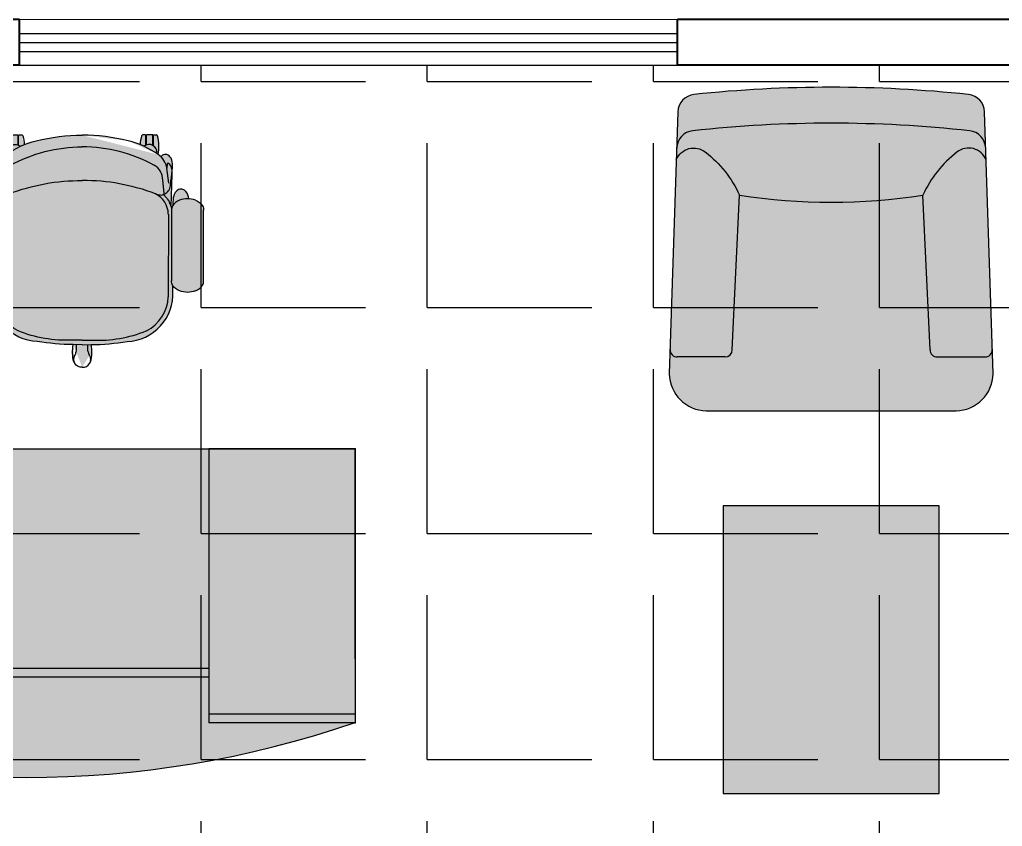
# Model space of a CAD drawing. Header units: inches. Extents: x 547 to 1628, y -123 to 254.
# Drawn here: x 623.7 to 731.2, y 166 to 254.3 of the extents above; entities that cross this region are included whole.
import ezdxf

# ---------------------------------------------------------------- set-up
doc = ezdxf.new("R2010")
doc.units = ezdxf.units.IN
doc.header["$MEASUREMENT"] = 0
doc.layers.add('Furniture', color=253, linetype='Continuous')
for name, color, linetype, lineweight in [('hatch', 252, 'Continuous', 0), ('Low Wall', 254, 'Continuous', 13), ('Wall', 7, 'Continuous', 40), ('Window', 150, 'Continuous', 25)]:
    doc.layers.add(name, color=color, linetype=linetype, lineweight=lineweight)
doc.styles.get("Standard").update_dxf_attribs({"font": 'arial.ttf'})

# ---------------------------------------------------------------- blocks, each defined once
blk = doc.blocks.new('eqdf342')
h = blk.add_hatch(color=254)
h.paths.add_polyline_path([(0, -584.1999999999971), (736.5999999999985, -584.1999999999972), (736.5999999999985, -203.1999999999971), (609.5999999999985, -203.1999999999971), (609.5999999999985, 812.8000000000028), (0, 812.8000000000029)])
h.paths.add_polyline_path([(736.5999999999984, 812.8000000000028), (736.5999999999985, 1219.199999999997), (0, 1219.199999999997), (0, 812.8000000000029)])
h.paths.add_polyline_path([(762, 1216.881612280917), (762, 812.8000000000028), (635.0000000000001, 812.800000000003), (634.9999999999999, -177.8000000000029), (761.9999999999999, -177.8000000000029), (762.0000000000005, -607.2816122809093, 0.1662200486871662)])
h.paths.add_polyline_path([(635, 812.8000000000029), (609.5999999999985, 812.8000000000029), (609.5999999999985, -177.8000000000029), (635, -177.8000000000029)], flags=16)
h.paths.add_polyline_path([(736.5999999999987, 812.8000000000028), (761.9999999999999, 812.8000000000029), (762, 1216.881612280917, 0.0002172893384695846), (761.2062500000045, 1219.199999999997), (736.5999999999984, 1219.199999999997)])
h.paths.add_polyline_path([(736.5999999999987, -609.6000000000058), (761.2062499999993, -609.6000000000058, 0.0002172893384708728), (761.9999999999998, -607.281612280912), (761.9999999999999, -203.1999999999971), (736.5999999999984, -203.1999999999971)])
h.paths.add_polyline_path([(0, -584.1999999999971), (0, 0), (-660.4000000000016, 0), (-660.4000000000016, -584.1999999999971)])
h.paths.add_polyline_path([(-660.4000000000015, 0), (-1066.800000000003, 0), (-1066.800000000003, -584.1999999999971), (-660.4000000000016, -584.1999999999971)])
h.paths.add_polyline_path([(-1066.800000000003, -584.199999999997), (-1066.800000000003, -609.6000000000057), (0, -609.6000000000058), (0, -584.1999999999971)])
h.paths.add_polyline_path([(0, -584.1999999999971), (0, -609.6000000000058), (736.5999999999984, -609.6000000000058), (736.5999999999985, -584.1999999999972)])
h.paths.add_polyline_path([(-0.006350000000000001, -609.6000000000058), (-0.006349999999999994, -609.4814666666725), (0.03175000000000001, -609.4814666666725), (0.03175, -609.6000000000058)], flags=9)
at = {"color": 0, "linetype": 'ByBlock', "lineweight": -2}
for p, q in [((0, -609.6000000000058), (0, 1219.199999999997)), ((0, 1219.199999999997), (762, 1219.199999999997)), ((584.1999999999971, 1219.199999999997), (0, 1219.199999999997)), ((0, 1219.199999999997), (0, 812.8000000000029)), ((736.5999999999985, 812.8000000000029), (736.5999999999985, 1219.199999999997)), ((762, 1219.199999999997), (762, 812.8000000000029)), ((0, 812.8000000000029), (762, 812.8000000000029)), ((609.5999999999985, -203.1999999999971), (609.5999999999985, 812.8000000000029)), ((635, 812.8000000000029), (635, -177.8000000000029)), ((-1066.800000000003, 0), (-660.4000000000015, 0)), ((0, 0), (-1066.800000000003, 0)), ((-1066.800000000003, 0), (-1066.800000000003, -609.6000000000058)), ((-660.4000000000015, 0), (-660.4000000000015, -584.1999999999971)), ((0, -609.6000000000058), (0, 0)), ((762, -177.8000000000029), (609.5999999999985, -177.8000000000029)), ((762, -177.8000000000029), (762, -609.6000000000058)), ((762, -203.1999999999971), (609.5999999999985, -203.1999999999971)), ((736.5999999999985, -609.6000000000058), (736.5999999999985, -203.1999999999971)), ((-1066.800000000003, -584.1999999999971), (0, -584.1999999999971)), ((736.5999999999985, -584.1999999999971), (0, -584.1999999999971)), ((-1066.800000000003, -609.6000000000058), (0, -609.6000000000058)), ((762, -609.6000000000058), (0, -609.6000000000058))]:
    blk.add_line(p, q, dxfattribs=at)
blk.add_arc((-1905.793749999997, 304.8000000000029), 2819.4, 341.0753583147715, 18.92464669427573, dxfattribs=at)
for p in [(0, 1219.199999999997), (762, 1219.199999999997), (-1066.800000000003, 0), (0, 0), (-1066.800000000003, -609.6000000000058), (0, -609.6000000000058), (0, -609.6000000000058), (762, -608.0124999999971)]:
    blk.add_point(p, dxfattribs=at)
at = {"color": 0, "linetype": 'ByBlock', "lineweight": -2, "flags": 1}
for tag in ['CAPQT', 'CAPPN', 'CAPMG', 'CAPMC', 'CAPDH', 'CAPGC']:
    blk.add_attdef(tag, (762, 1219.199999999997), '', height=0.0254, rotation=270, dxfattribs=at)
at = {"color": 0, "linetype": 'ByBlock', "lineweight": -2, "text_generation_flag": 4, "flags": 1}
for tag in ['CAPQT', 'CAPMG', 'CAPMC', 'CAPGC', 'CAPDH', 'CAPPN']:
    blk.add_attdef(tag, (0, -609.6000000000058), '', height=0.0254, rotation=90, dxfattribs=at)
blk = doc.blocks.new('fdss')
at = {"layer": 'hatch', "ltscale": 10}
h = blk.add_hatch(color=254, dxfattribs=at)
edge = h.paths.add_edge_path(flags=17)
edge.add_line((62.16453280020505, -4.656612873077393e-10), (62.65903404541314, 15.82403984229313))
edge.add_line((62.65903404541314, 15.82403984229313), (60.10727747343481, 15.79773307353025))
edge.add_line((60.10727747343481, 15.79773307353025), (56.93228382337838, 15.79773307353025))
edge.add_line((56.93228382337838, 15.79773307353025), (55.34478699835017, 15.79773307353025))
edge.add_line((55.34478699835017, 15.79773307353025), (52.96354176104069, 15.79773307353025))
edge.add_line((52.96354176104069, 15.79773307353025), (49.78854811098427, 15.79773307353025))
edge.add_line((49.78854811098427, 15.79773307353025), (47.40730287320912, 15.79773307353025))
edge.add_line((47.40730287320912, 15.79773307353025), (45.81980604818091, 15.79773307353025))
edge.add_line((45.81980604818091, 15.79773307353025), (43.43856081087142, 16.59148148604436))
edge.add_line((43.43856081087142, 16.59148148604436), (41.05731557309628, 17.38522989855846))
edge.add_line((41.05731557309628, 17.38522989855846), (38.67607033578679, 18.17897831107257))
edge.add_line((38.67607033578679, 18.17897831107257), (37.08857351075858, 18.17897831107257))
edge.add_line((37.08857351075858, 18.17897831107257), (36.29482509801164, 18.97272672358667))
edge.add_line((36.29482509801164, 18.97272672358667), (33.91357986070216, 19.76647513610078))
edge.add_line((33.91357986070216, 19.76647513610078), (33.13753408472985, 20.54252091189846))
edge.add_ellipse((22.00735367275774, 1.510261648218147), major_axis=(15.59814902371642, 15.59814902371642), ratio=0.9999999999994021, start_angle=14.31790664952094, end_angle=138.9257860784577)
edge.add_line((0, -4.656612873077393e-10), (62.16453280020505, -4.656612873077393e-10))
edge = h.paths.add_edge_path()
edge.add_ellipse((42.64481239812449, -96.12079309119144), major_axis=(-86.84040243810473, 86.84040243810475), ratio=0.9999999999995066, start_angle=-54.51482813722178, end_angle=-31.86935314599312)
edge.add_ellipse((15.46686084894463, 20.38715955446241), major_axis=(-2.245059540254192, 2.245059540254193), ratio=0.9999999999984173, start_angle=-31.86935314378919, end_angle=26.50679336187554)
edge.add_ellipse((22.00735367275774, 1.510261648218147), major_axis=(15.59814902371642, 15.59814902371642), ratio=0.9999999999994021, start_angle=14.31790664952094, end_angle=138.9257860784577)
edge.add_line((33.13753408472985, 20.54252091189846), (33.91357986070216, 19.76647513610078))
edge.add_line((33.91357986070216, 19.76647513610078), (36.29482509801164, 18.97272672358667))
edge.add_line((36.29482509801164, 18.97272672358667), (37.08857351075858, 18.17897831107257))
edge.add_line((37.08857351075858, 18.17897831107257), (38.67607033578679, 18.17897831107257))
edge.add_line((38.67607033578679, 18.17897831107257), (41.05731557309628, 17.38522989855846))
edge.add_line((41.05731557309628, 17.38522989855846), (43.43856081087142, 16.59148148604436))
edge.add_line((43.43856081087142, 16.59148148604436), (45.81980604818091, 15.79773307353025))
edge.add_line((45.81980604818091, 15.79773307353025), (47.40730287320912, 15.79773307353025))
edge.add_line((47.40730287320912, 15.79773307353025), (49.78854811098427, 15.79773307353025))
edge.add_line((49.78854811098427, 15.79773307353025), (52.96354176104069, 15.79773307353025))
edge.add_line((52.96354176104069, 15.79773307353025), (55.34478699835017, 15.79773307353025))
edge.add_line((55.34478699835017, 15.79773307353025), (56.93228382337838, 15.79773307353025))
edge.add_line((56.93228382337838, 15.79773307353025), (60.10727747343481, 15.79773307353025))
edge.add_line((60.10727747343481, 15.79773307353025), (62.65903404541314, 15.82403984229313))
edge.add_line((62.65903404541314, 15.82403984229313), (62.94580013444647, 25.00055468949722))
edge = h.paths.add_edge_path()
edge.add_ellipse((238.8648282843642, 314.2471361794742), major_axis=(16.3154733121959, 16.31547331219589), ratio=0.9999999999949136, start_angle=41.04821798914606, end_angle=72.42165833937003)
edge.add_ellipse((247.5960608222522, 303.1346584042185), major_axis=(-26.19981717152747, 26.19981717152748), ratio=0.9999999999970061, start_angle=-13.50410581386768, end_angle=26.58752619633451)
edge.add_ellipse((272.2022616099566, 292.8159290415351), major_axis=(63.98071868391708, 3.233083592315019e-14), ratio=0.9637863869226073, start_angle=159.0760745588608, end_angle=200.9239254411391)
edge.add_ellipse((247.5960608222522, 282.4971996787935), major_axis=(26.19981717152094, 26.19981717152094), ratio=0.9999999999896932, start_angle=153.4124738034124, end_angle=193.5041058139157)
edge.add_ellipse((238.8648282843642, 271.3847219035961), major_axis=(-16.31547331257093, 16.31547331257093), ratio=0.9999999999814695, start_angle=107.5783416604748, end_angle=138.9517820104625)
edge.add_line((240.4549876037054, 248.3660179406288), (436.3413625108078, 248.3660179406288))
edge.add_ellipse((437.9315218296833, 271.3847219035961), major_axis=(-16.31547331203324, 16.31547331203324), ratio=0.9999999999899292, start_angle=131.0482179898794, end_angle=162.4216583390534)
edge.add_ellipse((429.200289292261, 282.4971996787935), major_axis=(-26.19981717152094, 26.19981717152094), ratio=0.9999999999896932, start_angle=166.4958941860843, end_angle=206.5875261965876)
edge.add_ellipse((404.5940885045566, 292.8159290415351), major_axis=(63.98071868391708, 3.233083592315019e-14), ratio=0.9637863869226073, start_angle=-20.92392544113925, end_angle=20.92392544113918)
edge.add_ellipse((429.200289292261, 303.1346584042185), major_axis=(26.19981717152748, 26.19981717152747), ratio=0.9999999999970057, start_angle=333.4124738036655, end_angle=373.5041058138676)
edge.add_ellipse((437.9315218296833, 314.2471361794742), major_axis=(16.31547331192588, 16.31547331192588), ratio=0.9999999999877751, start_angle=17.57834166091554, end_angle=48.95178201018164)
edge.add_line((436.3413625108078, 337.2658401424414), (240.4549876037054, 337.2658401423832))
edge = h.paths.add_edge_path()
edge.add_ellipse((429.200289292261, 282.4971996787935), major_axis=(-26.19981717152174, 26.19981717152173), ratio=0.9999999999783411, start_angle=172.7728919291521, end_angle=206.5875261968479, ccw=False)
edge.add_line((451.89595108293, 253.2095269217389), (473.5588068524376, 253.9832003421034))
edge.add_ellipse((471.6697116792202, 278.6372642799397), major_axis=(-17.48415781821646, 17.48415781821646), ratio=0.9999999999992946, start_angle=139.3816749517227, end_angle=199.7989738593442)
edge.add_ellipse((477.9627073635347, 274.2467711704085), major_axis=(-12.17036714668548, 12.17036714668549), ratio=0.9999999999946202, start_angle=204.1075801314231, end_angle=244.1770488223039)
edge.add_ellipse((475.389351521153, 273.3216255228035), major_axis=(-14.10393306961591, 14.10393306961591), ratio=0.9999999999015662, start_angle=244.2588881505525, end_angle=273.2040413972871)
edge.add_ellipse((467.3002130929381, 263.447237778455), major_axis=(-23.12482238218126, 23.12482238218126), ratio=0.9999999999719843, start_angle=-85.83154955171199, end_angle=-47.07157928400427)
edge.add_ellipse((404.5940885045566, 292.8159290415351), major_axis=(-63.98071868388828, 3.546376629702497e-09), ratio=0.9637863869156994, start_angle=159.0760745619891, end_angle=183.0801526079644, ccw=False)
edge = h.paths.add_edge_path()
edge.add_ellipse((597.4749527452514, 185.6598933518981), major_axis=(15.59814902379616, 15.59814902379616), ratio=0.9999999999970731, start_angle=275.5241782402335, end_angle=414.2736254379337)
edge.add_ellipse((406.9753337418661, 76.12261242471868), major_axis=(-161.5397348798268, 161.5397348798268), ratio=0.9999999999109419, start_angle=249.7139986796067, end_angle=260.0838050003027, ccw=False)
edge = h.paths.add_edge_path()
edge.add_ellipse((645.893605908379, 179.3099060517852), major_axis=(-0.5388142776209869, 0.5388142776209869), ratio=0.9999999996587985, start_angle=134.9999992899502, end_angle=224.9999949984312)
edge.add_line((646.6873543206602, 179.3865571386996), (646.6873543206602, 195.1082230504835))
edge.add_ellipse((645.893605908379, 195.1848743020673), major_axis=(0.5388142775336758, 0.5388142775336756), ratio=0.999999999982885, start_angle=314.9999949925429, end_angle=404.9999975145138)
edge.add_line((645.8169547850266, 195.9786227145814), (616.971832758747, 195.9786227145814))
edge.add_ellipse((597.4749527452514, 185.6598933518981), major_axis=(15.59814902319734, 15.59814902319735), ratio=0.9999999999942153, start_angle=296.10438023809905, end_angle=342.8900440389296, ccw=False)
edge.add_line((618.3453036285937, 178.5161576392711), (645.816954724025, 178.5161576392711))
edge = h.paths.add_edge_path()
edge.add_ellipse((597.4749527452514, 185.6598933518981), major_axis=(15.59814902862037, 15.59814902862037), ratio=0.9999999997031984, start_angle=275.52417823862015, end_angle=291.6834572484812, ccw=False)
edge.add_ellipse((406.9753337418661, 76.12261242471868), major_axis=(-161.5397351408764, 161.5397351408764), ratio=0.9999999985610724, start_angle=246.8955806917932, end_angle=249.7139987047584, ccw=False)
edge.add_ellipse((615.731166232843, 284.08469650388), major_axis=(-9.445928222784465, 122.5300878233641), ratio=0.810019521960175, start_angle=176.4122325360883, end_angle=190.699574069107)
edge.add_ellipse((642.7186122583225, 168.1974282765295), major_axis=(-2.245059540182729, 2.24505954018273), ratio=0.9999999999713267, start_angle=148.1306555019416, end_angle=224.9999949924542)
edge.add_line((645.893605908379, 168.1974279989954), (645.893605908379, 175.3411638503894))
edge.add_ellipse((644.3061090833507, 175.3411639892147), major_axis=(1.122529770131225, 1.122529770131225), ratio=0.9999999999257737, start_angle=314.9999949874055, end_angle=404.9999974979428)
edge.add_line((644.3061091527343, 176.9286608142429), (617.7325459956191, 176.9286608142429))
edge = h.paths.add_edge_path()
edge.add_ellipse((644.3061090833507, 199.1536163646379), major_axis=(-1.122529770102121, 1.122529770102121), ratio=0.9999999999776287, start_angle=134.9999993102884, end_angle=224.9999949922737)
edge.add_line((645.893605908379, 199.1536162258708), (645.893605908379, 206.2973517997307))
edge.add_ellipse((642.7186122583225, 206.297352077323), major_axis=(-2.245059540235192, 2.245059540235192), ratio=0.9999999999646646, start_angle=224.9999949915946, end_angle=301.8693549635969)
edge.add_ellipse((615.731166232843, 90.41008385003079), major_axis=(-11.24737355771313, 122.3798879525913), ratio=0.94439672326674, start_angle=-19.36337202779663, end_angle=6.484992822207834)
edge.add_ellipse((406.9753337418661, 76.12261242471868), major_axis=(-161.5397349543292, 161.5397349543292), ratio=0.9999999994715403, start_angle=260.0838050045734, end_angle=261.1253731376074, ccw=False)
edge.add_ellipse((597.4749527452514, 185.6598933518981), major_axis=(-15.59814902387661, 15.59814902387661), ratio=0.9999999999863068, start_angle=257.66606485321, end_angle=324.2736254374823, ccw=False)
edge.add_line((616.0449900068343, 197.5661195396096), (644.3061090642586, 197.5661195396096))
h = blk.add_hatch(color=254, dxfattribs=at)
edge = h.paths.add_edge_path()
edge.add_ellipse((238.8648282843642, 271.3847219043528), major_axis=(-16.31547331257093, 16.31547331257093), ratio=0.9999999999814695, start_angle=107.5783416604748, end_angle=138.9517820104625)
edge.add_line((240.4549876037054, 248.3660179413855), (338.3981750570238, 248.3660179413855))
edge.add_line((338.3981750570238, 248.3660179413855), (338.3981750570238, 1.164153218269348e-10))
edge.add_line((338.3981750570238, 1.164153218269348e-10), (62.16453280020505, -5.820766091346741e-11))
edge.add_line((62.16453280020505, -5.820766091346741e-11), (62.94653849164024, 25.02418212714838))
edge.add_ellipse((687.9622717713937, 20.56022354937159), major_axis=(55.96045752096281, 622.5215024511311), ratio=0.9999999999400125, start_angle=85.50716150819142, end_angle=94.72748685206261, ccw=False)
edge.add_ellipse((202.3282688097097, 120.8140457994305), major_axis=(55.19465841688588, 118.8843655737606), ratio=0.9963052455598815, start_angle=21.215565145042376, end_angle=112.9421562131644, ccw=False)
edge.add_line((210.9194758511148, 251.5410115915001), (227.2169176978059, 251.5410115914419))
edge.add_ellipse((247.5960608222522, 282.4971996796085), major_axis=(-26.19981730991037, 26.19981730991037), ratio=0.9999999949977518, start_angle=101.6654831023674, end_angle=103.5041057487518)
edge = h.paths.add_edge_path()
edge.add_line((475.8330085272901, 248.3660179413855), (565.7250162446871, 250.7472631789278))
edge.add_ellipse((566.6245032921433, 221.1834113001241), major_axis=(-20.91447363501026, 20.91447363501025), ratio=0.9999999999920114, start_angle=275.36488102564175, end_angle=316.7426997715107, ccw=False)
edge.add_ellipse((575.052072621882, 230.6586626296048), major_axis=(11.95745736347888, 11.95745736347888), ratio=0.9999999999796412, start_angle=320.28259989838864, end_angle=366.8763062670017, ccw=False)
edge.add_ellipse((577.8667774568312, 231.3834726554342), major_axis=(9.933814021855332, 9.933814021855332), ratio=0.999999999902728, start_angle=288.35919730132923, end_angle=318.395637194426, ccw=False)
edge.add_ellipse((574.3975931033492, 233.1094834069954), major_axis=(12.67372504345916, 12.67372504345916), ratio=0.9999999997883333, start_angle=261.5394185256755, end_angle=288.4001101327738, ccw=False)
edge.add_ellipse((545.0875575193204, 180.103654465056), major_axis=(39.29928148807686, 39.29928148807686), ratio=0.9999999996418352, start_angle=349.0298279231851, end_angle=358.99702939766524, ccw=False)
edge.add_ellipse((406.9753337418661, 76.12261242547538), major_axis=(161.5397348646931, 161.5397348646931), ratio=0.9999999999986922, start_angle=328.1159662730934, end_angle=351.2099286872469, ccw=False)
edge.add_ellipse((121.7354931151494, -0.171140328340698), major_axis=(-95.63585906422314, 514.8435683179765), ratio=0.9999999999757968, start_angle=259.4955687369527, end_angle=273.6406424976088, ccw=False)
edge.add_line((645.3862241138704, 2.91038304567337e-10), (338.3981750570238, 1.164153218269348e-10))
edge.add_line((338.3981750570238, 1.164153218269348e-10), (338.3981750570238, 248.3660179413855))
edge.add_line((338.3981750570238, 248.3660179413855), (475.8330085272901, 248.3660179413855))
h = blk.add_hatch(color=254, dxfattribs=at)
edge = h.paths.add_edge_path(flags=17)
edge.add_line((62.16453280020505, -4.656612873077393e-10), (62.65903404541314, -15.82403984322445))
edge.add_line((62.65903404541314, -15.82403984322445), (60.10727747343481, -15.79773307440337))
edge.add_line((60.10727747343481, -15.79773307440337), (56.93228382337838, -15.79773307440337))
edge.add_line((56.93228382337838, -15.79773307440337), (55.34478699835017, -15.79773307440337))
edge.add_line((55.34478699835017, -15.79773307440337), (52.96354176104069, -15.79773307440337))
edge.add_line((52.96354176104069, -15.79773307440337), (49.78854811098427, -15.79773307440337))
edge.add_line((49.78854811098427, -15.79773307440337), (47.40730287320912, -15.79773307440337))
edge.add_line((47.40730287320912, -15.79773307440337), (45.81980604818091, -15.79773307440337))
edge.add_line((45.81980604818091, -15.79773307440337), (43.43856081087142, -16.59148148691747))
edge.add_line((43.43856081087142, -16.59148148691747), (41.05731557309628, -17.38522989948979))
edge.add_line((41.05731557309628, -17.38522989948979), (38.67607033578679, -18.17897831200389))
edge.add_line((38.67607033578679, -18.17897831200389), (37.08857351075858, -18.17897831200389))
edge.add_line((37.08857351075858, -18.17897831200389), (36.29482509801164, -18.972726724518))
edge.add_line((36.29482509801164, -18.972726724518), (33.91357986070216, -19.7664751370321))
edge.add_line((33.91357986070216, -19.7664751370321), (33.13753408472985, -20.54252091282979))
edge.add_ellipse((22.00735367275774, -1.51026164914947), major_axis=(-15.59814902371735, 15.59814902371735), ratio=0.9999999999993979, start_angle=41.07421392139162, end_angle=165.682093350479, ccw=False)
edge.add_line((0, -4.656612873077393e-10), (62.16453280020505, -4.656612873077393e-10))
edge = h.paths.add_edge_path()
edge.add_ellipse((42.64481239812449, 96.12079309031833), major_axis=(-86.84040243861882, 86.84040243861882), ratio=0.9999999999997183, start_angle=121.8693531459794, end_angle=144.5148281371963, ccw=False)
edge.add_ellipse((15.46686084894463, -20.38715955533553), major_axis=(2.245059540283108, 2.245059540283108), ratio=0.9999999999925331, start_angle=153.493206638986, end_angle=211.869353144179, ccw=False)
edge.add_ellipse((22.00735367275774, -1.51026164914947), major_axis=(-15.59814902371735, 15.59814902371735), ratio=0.9999999999993979, start_angle=41.07421392139162, end_angle=165.682093350479, ccw=False)
edge.add_line((33.13753408472985, -20.54252091282979), (33.91357986070216, -19.7664751370321))
edge.add_line((33.91357986070216, -19.7664751370321), (36.29482509801164, -18.972726724518))
edge.add_line((36.29482509801164, -18.972726724518), (37.08857351075858, -18.17897831200389))
edge.add_line((37.08857351075858, -18.17897831200389), (38.67607033578679, -18.17897831200389))
edge.add_line((38.67607033578679, -18.17897831200389), (41.05731557309628, -17.38522989948979))
edge.add_line((41.05731557309628, -17.38522989948979), (43.43856081087142, -16.59148148691747))
edge.add_line((43.43856081087142, -16.59148148691747), (45.81980604818091, -15.79773307440337))
edge.add_line((45.81980604818091, -15.79773307440337), (47.40730287320912, -15.79773307440337))
edge.add_line((47.40730287320912, -15.79773307440337), (49.78854811098427, -15.79773307440337))
edge.add_line((49.78854811098427, -15.79773307440337), (52.96354176104069, -15.79773307440337))
edge.add_line((52.96354176104069, -15.79773307440337), (55.34478699835017, -15.79773307440337))
edge.add_line((55.34478699835017, -15.79773307440337), (56.93228382337838, -15.79773307440337))
edge.add_line((56.93228382337838, -15.79773307440337), (60.10727747343481, -15.79773307446158))
edge.add_line((60.10727747343481, -15.79773307446158), (62.65903404541314, -15.82403984322445))
edge.add_line((62.65903404541314, -15.82403984322445), (62.94580013444647, -25.00055469042854))
edge = h.paths.add_edge_path()
edge.add_ellipse((238.8648282843642, -314.2471361803473), major_axis=(-16.31547331257092, 16.31547331257092), ratio=0.9999999999814699, start_angle=107.57834166047479, end_angle=138.9517820104625, ccw=False)
edge.add_ellipse((247.5960608222522, -303.1346584051498), major_axis=(26.19981717152904, 26.19981717152905), ratio=0.9999999999947753, start_angle=153.4124738035289, end_angle=193.5041058138967, ccw=False)
edge.add_ellipse((272.2022616099566, -292.8159290424082), major_axis=(-63.98071868391708, 3.233083592315019e-14), ratio=0.9637863869226073, start_angle=339.0760745588608, end_angle=380.92392544113926, ccw=False)
edge.add_ellipse((247.5960608222522, -282.4971996797249), major_axis=(-26.19981717152748, 26.19981717152747), ratio=0.9999999999970057, start_angle=-13.504105813867625, end_angle=26.587526196334522, ccw=False)
edge.add_ellipse((238.8648282843642, -271.3847219045274), major_axis=(16.31547331257093, 16.31547331257093), ratio=0.9999999999814695, start_angle=401.04821798953753, end_angle=432.4216583395252, ccw=False)
edge.add_line((240.4549876037054, -248.3660179415601), (436.3413625108078, -248.3660179415601))
edge.add_ellipse((437.9315218296833, -271.3847219045274), major_axis=(16.31547331203324, 16.31547331203324), ratio=0.9999999999899292, start_angle=377.5783416609466, end_angle=408.9517820101205, ccw=False)
edge.add_ellipse((429.200289292261, -282.4971996797249), major_axis=(26.19981717152747, 26.19981717152748), ratio=0.9999999999970061, start_angle=333.4124738036655, end_angle=373.5041058138677, ccw=False)
edge.add_ellipse((404.5940885045566, -292.8159290424082), major_axis=(-63.98071868391708, 3.233083592315019e-14), ratio=0.9637863869226073, start_angle=159.0760745588609, end_angle=200.9239254411392, ccw=False)
edge.add_ellipse((429.200289292261, -303.1346584051498), major_axis=(-26.19981717152904, 26.19981717152904), ratio=0.9999999999947745, start_angle=166.4958941861033, end_angle=206.5875261964711, ccw=False)
edge.add_ellipse((437.9315218296833, -314.2471361803473), major_axis=(-16.31547331203324, 16.31547331203324), ratio=0.9999999999899291, start_angle=131.0482179898794, end_angle=162.4216583390534, ccw=False)
edge.add_line((436.3413625108078, -337.2658401433146), (240.4549876037054, -337.2658401433146))
edge = h.paths.add_edge_path()
edge.add_ellipse((429.200289292261, -282.4971996797249), major_axis=(26.19981717152005, 26.19981717152003), ratio=0.9999999999814048, start_angle=333.4124738033078, end_angle=367.227108070826)
edge.add_line((451.89595108293, -253.2095269226702), (473.5588068524376, -253.9832003429765))
edge.add_ellipse((471.6697116792202, -278.6372642808128), major_axis=(17.48415781821174, 17.48415781821174), ratio=0.9999999999978535, start_angle=340.2010261405074, end_angle=400.61832504831807, ccw=False)
edge.add_ellipse((477.9627073635347, -274.2467711713398), major_axis=(12.17036714666805, 12.17036714666805), ratio=0.9999999999927534, start_angle=295.82295117783724, end_angle=335.89241986853705, ccw=False)
edge.add_ellipse((475.389351521153, -273.3216255236766), major_axis=(14.10393306951092, 14.10393306951092), ratio=0.9999999999111665, start_angle=266.79595860257075, end_angle=295.74111184966273, ccw=False)
edge.add_ellipse((467.3002130929381, -263.4472377793281), major_axis=(23.12482238202783, 23.12482238202783), ratio=0.9999999999796385, start_angle=227.0715792837856, end_angle=265.83154955161353, ccw=False)
edge.add_ellipse((404.5940885045566, -292.8159290424082), major_axis=(63.98071868388828, 3.546376629702497e-09), ratio=0.9637863869156994, start_angle=-3.080152607964416, end_angle=20.92392543801091)
edge = h.paths.add_edge_path()
edge.add_ellipse((597.4749527452514, -185.6598933528294), major_axis=(15.59814902377573, 15.59814902377573), ratio=0.9999999999995214, start_angle=215.7263745621588, end_angle=354.4758217598645, ccw=False)
edge.add_ellipse((406.9753337418661, -76.12261242565), major_axis=(161.5397348821486, 161.5397348821486), ratio=0.9999999998974979, start_angle=279.9161949995666, end_angle=290.2860013201428)
edge = h.paths.add_edge_path()
edge.add_ellipse((645.893605908379, -179.3099060526583), major_axis=(0.5388142775918829, 0.5388142775918829), ratio=0.9999999996904395, start_angle=315.0000049980986, end_angle=405.0000007091433, ccw=False)
edge.add_line((646.6873543206602, -179.3865571396309), (646.6873543206602, -195.1082230513566))
edge.add_ellipse((645.893605908379, -195.1848743029987), major_axis=(-0.538814277533676, 0.5388142775336758), ratio=0.9999999999828846, start_angle=135.0000024854862, end_angle=225.0000050118338, ccw=False)
edge.add_line((645.8169547850266, -195.9786227155128), (616.971832758747, -195.9786227155128))
edge.add_ellipse((597.4749527452514, -185.6598933528294), major_axis=(-15.59814902320615, 15.59814902320615), ratio=0.9999999999957969, start_angle=197.1099559610449, end_angle=243.8956197620082)
edge.add_line((618.3453036285937, -178.5161576401442), (645.816954724025, -178.5161576401442))
edge = h.paths.add_edge_path()
edge.add_ellipse((597.4749527452514, -185.6598933528294), major_axis=(-15.59814902962747, 15.59814902962747), ratio=0.9999999996429645, start_angle=248.3165427528425, end_angle=264.4758217618272)
edge.add_ellipse((406.9753337418661, -76.12261242565), major_axis=(161.5397351408764, 161.5397351408764), ratio=0.9999999985610724, start_angle=290.2860012952416, end_angle=293.1044193082068)
edge.add_ellipse((615.731166232843, -284.0846965047531), major_axis=(9.445928222792993, 122.5300878233052), ratio=0.8100195219603714, start_angle=349.3004259308954, end_angle=363.5877674639175, ccw=False)
edge.add_ellipse((642.7186122583225, -168.1974282774609), major_axis=(2.24505954020745, 2.24505954020745), ratio=0.9999999999426049, start_angle=315.0000050077734, end_angle=391.86934449879624, ccw=False)
edge.add_line((645.893605908379, -168.1974279998685), (645.893605908379, -175.3411638513207))
edge.add_ellipse((644.3061090833507, -175.3411639900878), major_axis=(-1.122529770160329, 1.122529770160329), ratio=0.9999999998739199, start_angle=135.0000025005717, end_angle=225.0000050119792, ccw=False)
edge.add_line((644.3061091527343, -176.928660815116), (617.7325459956191, -176.928660815116))
edge = h.paths.add_edge_path()
edge.add_ellipse((644.3061090833507, -199.1536163655692), major_axis=(1.122529770102121, 1.122529770102121), ratio=0.9999999999776287, start_angle=315.0000050077263, end_angle=405.00000068971156, ccw=False)
edge.add_line((645.893605908379, -199.1536162268021), (645.893605908379, -206.297351800662))
edge.add_ellipse((642.7186122583225, -206.2973520781961), major_axis=(2.245059540241941, 2.245059540241942), ratio=0.999999999975053, start_angle=238.1306450358976, end_angle=315.0000050076526, ccw=False)
edge.add_ellipse((615.731166232843, -90.4100838509039), major_axis=(11.24737355766903, 122.3798879526522), ratio=0.9443967232665171, start_angle=173.5150071777719, end_angle=199.3633720277702, ccw=False)
edge.add_ellipse((406.9753337418661, -76.12261242565), major_axis=(161.5397349543292, 161.5397349543292), ratio=0.9999999994715403, start_angle=278.8746268623925, end_angle=279.9161949954266)
edge.add_ellipse((597.4749527452514, -185.6598933528294), major_axis=(15.59814902394774, 15.59814902394774), ratio=0.9999999999803606, start_angle=215.7263745626792, end_angle=282.3339351467188)
edge.add_line((616.0449900068343, -197.566119540541), (644.3061090642586, -197.566119540541))
h = blk.add_hatch(color=254, dxfattribs=at)
edge = h.paths.add_edge_path()
edge.add_ellipse((238.8648282848299, -271.3847219042946), major_axis=(-16.31547331203324, 16.31547331203324), ratio=0.9999999999899291, start_angle=311.0482179898795, end_angle=342.4216583390534, ccw=False)
edge.add_line((240.4549876037054, -248.3660179413273), (338.3981750574894, -248.3660179412109))
edge.add_line((338.3981750574894, -248.3660179412109), (338.3981750570238, 1.164153218269348e-10))
edge.add_line((338.3981750570238, 1.164153218269348e-10), (62.16453280020505, -5.820766091346741e-11))
edge.add_line((62.16453280020505, -5.820766091346741e-11), (62.9465384921059, -25.024182127323))
edge.add_ellipse((687.9622717713937, -20.5602235487313), major_axis=(441.9641352961079, 441.9641352961078), ratio=0.9999999999948678, start_angle=135.4092083191281, end_angle=144.629533663557)
edge.add_ellipse((202.3282688101754, -120.8140457993723), major_axis=(-55.19465848296064, 118.8843655432648), ratio=0.9963052455609196, start_angle=67.05784375515447, end_angle=158.7844348230795)
edge.add_line((210.9194758515805, -251.5410115914419), (227.2169176982716, -251.5410115913837))
edge.add_ellipse((247.5960608227178, -282.497199679492), major_axis=(26.19981724651619, 26.19981724651621), ratio=0.9999999972876671, start_angle=436.49589422145743, end_angle=438.3345168717012, ccw=False)
edge = h.paths.add_edge_path()
edge.add_line((475.8330085277557, -248.3660179410363), (565.7250162446871, -250.7472631784622))
edge.add_ellipse((566.6245032921433, -221.1834112996003), major_axis=(20.91447363505358, 20.91447363505358), ratio=0.9999999999991769, start_angle=223.2573002282879, end_angle=264.6351189750866)
edge.add_ellipse((575.052072621882, -230.6586626290809), major_axis=(-11.95745736368913, 11.95745736368913), ratio=0.9999999999715777, start_angle=173.1236937343063, end_angle=219.7174001019837)
edge.add_ellipse((577.8667774568312, -231.3834726549103), major_axis=(-9.933814020836854, 9.933814020836856), ratio=0.9999999999355793, start_angle=221.604362804752, end_angle=251.6408026981081)
edge.add_ellipse((574.3975931033492, -233.1094834064716), major_axis=(12.67372504104469, 12.67372504104469), ratio=0.9999999999837391, start_angle=341.5998898633147, end_angle=368.460581475029)
edge.add_ellipse((545.0875575193204, -180.1036544645904), major_axis=(39.29928149388513, 39.29928149388512), ratio=0.999999999852527, start_angle=271.0029706018709, end_angle=280.9701720717706)
edge.add_ellipse((406.9753337418661, -76.12261242518434), major_axis=(-161.5397348647855, 161.5397348647856), ratio=0.9999999999995213, start_angle=188.7900713128738, end_angle=211.8840337269829)
edge.add_ellipse((121.7354931151494, 0.1711403282824904), major_axis=(-370.2770026366651, 370.2770026366651), ratio=0.9999999999991824, start_angle=210.8362007460228, end_angle=224.9812745070078)
edge.add_line((645.3862241138704, 2.91038304567337e-10), (338.3981750570238, 1.164153218269348e-10))
edge.add_line((338.3981750570238, 1.164153218269348e-10), (338.3981750574894, -248.3660179412109))
edge.add_line((338.3981750574894, -248.3660179412109), (475.8330085277557, -248.3660179410363))
for p, q in [((240.4549876037054, 337.2658401431981), (436.3413625108078, 337.2658401431981)), ((210.9194758511148, 251.5410115915001), (227.2349395686761, 251.5410115915001)), ((436.3413625108078, 248.3660179413855), (240.4549876037054, 248.3660179413855)), ((447.0523539050482, 247.6036164944526), (565.7250162446871, 250.7472631789278)), ((451.89595108293, 253.2095269224956), (473.5588068524376, 253.9832003428601)), ((505.4001368936151, 245.1910242913291), (520.4813567311503, 246.7785211163573)), ((545.8813059316017, 249.1597663538996), (520.4813567311503, 246.7785211163573)), ((551.4375448194332, 249.1597663538996), (545.8813059316017, 249.1597663538996)), ((426.0252956422046, 239.6347854037303), (195.8382560135797, 238.8410369912162)), ((469.6814583302476, 235.6660433411598), (480.0001876931638, 226.1410623909906)), ((480.0001876931638, 225.3473139784764), (479.2064392804168, 222.9660687408759)), ((483.9689297555014, 227.7285592160188), (520.4813567311503, 223.75981715339)), ((511.750124193728, 240.4285338162445), (553.8187900567427, 234.8722949286457)), ((565.7250162446871, 236.4597917536739), (553.8187900567427, 234.8722949286457)), ((482.3814329304732, 203.9161068405374), (480.0001876931638, 210.2660941406502)), ((644.3061090833507, 197.5661195404246), (616.0449900068343, 197.5661195404246)), ((616.971832758747, 195.9786227153381), (645.893605908379, 195.9786227153381)), ((645.893605908379, 199.1536163654528), (645.893605908379, 206.2973520780797)), ((646.6873543206602, 195.184874302824), (646.6873543206602, 179.3099060525419)), ((617.7325459956191, 176.9286608149996), (644.3061090833507, 176.9286608149996)), ((618.3453036285937, 178.5161576400278), (645.893605908379, 178.5161576400278)), ((645.893605908379, 175.3411639899714), (645.893605908379, 168.1974282772862)), ((75.18849731143564, -5.820766091346741e-11), (75.18849731143564, 27.70395926199853)), ((33.11983144795522, 20.56022354937159), (33.91357986070216, 19.76647513685748)), ((33.91357986070216, 19.76647513685748), (36.29482509801164, 18.97272672434337)), ((36.29482509801164, 18.97272672434337), (37.08857351075858, 18.17897831182927)), ((37.08857351075858, 18.17897831182927), (38.67607033578679, 18.17897831182927)), ((37.08857351075858, 18.17897831182927), (37.08857351075858, 18.17897831182927)), ((38.67607033578679, 18.17897831182927), (41.05731557309628, 17.38522989931516)), ((41.05731557309628, 17.38522989931516), (43.43856081087142, 16.59148148680106)), ((43.43856081087142, 16.59148148680106), (45.81980604818091, 15.79773307428695)), ((45.81980604818091, 15.79773307428695), (47.40730287320912, 15.79773307428695)), ((47.40730287320912, 15.79773307428695), (49.78854811098427, 15.79773307428695)), ((49.78854811098427, 15.79773307428695), (52.96354176104069, 15.79773307428695)), ((52.96354176104069, 15.79773307428695), (55.34478699835017, 15.79773307428695)), ((55.34478699835017, 15.79773307428695), (56.93228382337838, 15.79773307428695)), ((56.93228382337838, 15.79773307428695), (60.10727747343481, 15.79773307428695)), ((60.10727747343481, 15.79773307428695), (62.65903404541314, 15.82403984304983)), ((62.16453280020505, -5.820766091346741e-11), (62.94653849164024, 25.02418212778866)), ((33.11983144795522, -20.56022354954621), (33.91357986070216, -19.7664751370321)), ((33.91357986070216, -19.7664751370321), (36.29482509801164, -18.972726724518)), ((36.29482509801164, -18.972726724518), (37.08857351075858, -18.17897831200389)), ((37.08857351075858, -18.17897831200389), (38.67607033578679, -18.17897831200389)), ((37.08857351075858, -18.17897831200389), (37.08857351075858, -18.17897831200389)), ((38.67607033578679, -18.17897831200389), (41.05731557309628, -17.38522989948979)), ((41.05731557309628, -17.38522989948979), (43.43856081087142, -16.59148148691747)), ((43.43856081087142, -16.59148148691747), (45.81980604818091, -15.79773307440337)), ((45.81980604818091, -15.79773307440337), (47.40730287320912, -15.79773307440337)), ((47.40730287320912, -15.79773307440337), (49.78854811098427, -15.79773307440337)), ((49.78854811098427, -15.79773307440337), (52.96354176104069, -15.79773307440337)), ((52.96354176104069, -15.79773307440337), (55.34478699835017, -15.79773307440337)), ((55.34478699835017, -15.79773307440337), (56.93228382337838, -15.79773307440337)), ((56.93228382337838, -15.79773307440337), (60.10727747343481, -15.79773307440337)), ((60.10727747343481, -15.79773307440337), (62.65903404541314, -15.82403984322445)), ((62.16453280020505, -5.820766091346741e-11), (62.94653849164024, -25.02418212790508)), ((75.18849731143564, -5.820766091346741e-11), (75.18849731143564, -27.70395926217316)), ((617.7325459956191, -176.928660815116), (644.3061090833507, -176.928660815116)), ((618.3453036285937, -178.5161576401442), (645.893605908379, -178.5161576401442)), ((645.893605908379, -175.3411639900878), (645.893605908379, -168.1974282774609)), ((646.6873543206602, -195.1848743029987), (646.6873543206602, -179.3099060526583)), ((482.3814329304732, -203.9161068406538), (480.0001876931638, -210.2660941407667)), ((644.3061090833507, -197.566119540541), (616.0449900068343, -197.566119540541)), ((616.971832758747, -195.9786227155128), (645.893605908379, -195.9786227155128)), ((645.893605908379, -199.1536163655692), (645.893605908379, -206.2973520781961)), ((426.0252956422046, -239.634785403905), (195.8382560135797, -238.8410369913909)), ((469.6814583302476, -235.6660433412762), (480.0001876931638, -226.141062391107)), ((480.0001876931638, -225.3473139785929), (479.2064392804168, -222.9660687410505)), ((483.9689297555014, -227.7285592161352), (520.4813567311503, -223.7598171535647)), ((505.4001368936151, -245.1910242915037), (520.4813567311503, -246.7785211165319)), ((511.750124193728, -240.4285338164191), (553.8187900567427, -234.8722949287621)), ((565.7250162446871, -236.4597917537903), (553.8187900567427, -234.8722949287621)), ((210.9194758511148, -251.5410115916166), (227.2349395686761, -251.5410115916166)), ((436.3413625108078, -248.3660179415601), (240.4549876037054, -248.3660179415601)), ((447.0523539050482, -247.6036164946272), (565.7250162446871, -250.7472631791024)), ((451.89595108293, -253.2095269226702), (473.5588068524376, -253.9832003429765)), ((545.8813059316017, -249.1597663540742), (520.4813567311503, -246.7785211165319)), ((551.4375448194332, -249.1597663540742), (545.8813059316017, -249.1597663540742)), ((240.4549876037054, -337.2658401433146), (436.3413625108078, -337.2658401433146))]:
    blk.add_line(p, q)
at = {"extrusion": (0, 0, -0.9999999999999998)}
for centre, major_axis, ratio, start_param, end_param in [((247.5960608222522, 303.1346584049752), (-26.19981717155024, 26.19981717155024), 0.9999999999889058, 5.819145435090062, 6.518876416171125), ((429.200289292261, 282.4971996796085), (-26.19981717155024, 26.19981717155024), 0.9999999999889058, 2.677552781500269, 3.377283762581332), ((200.6007464886643, 127.7162592390087), (-78.97105526942288, 78.97105526942288), 0.9999999999931882, 5.96901231606263, 7.027381803590053), ((545.0875575193204, 180.103654465056), (-39.299281488179, 39.299281488179), 0.9999999999948638, 0.9356793979817747, 1.762261948977788), ((577.8667774568312, 231.3834726554342), (9.933814021855332, 9.933814021855332), 0.999999999902728, 0.7261331141515321, 1.250367885863444), ((621.2874051206745, 197.5661195404246), (-1.122529770061559, 1.122529770061559), 0.9999999999418334, 2.39665516416246, 3.926990829042877)]:
    blk.add_ellipse(centre, major_axis=major_axis, ratio=ratio, start_param=start_param, end_param=end_param, dxfattribs=at)
at = {"extrusion": (0, 0, -1)}
for centre, major_axis, ratio, start_param, end_param in [((238.8648282843642, 314.2471361802309), (16.31547331257093, 16.31547331257093), 0.9999999999814695, -1.263996387779124, -0.7164265559937967), ((404.5940885045566, 292.8159290422918), (-63.98071868391708, 3.233083592315019e-14), 0.9637863869226073, 2.776401262200107, 3.506784044979478), ((467.3002130929381, 263.4472377792117), (-23.12482238218124, 23.12482238218124), 0.9999999999719852, 0.8215540426194292, 1.498043141766037), ((475.389351521153, 273.3216255235602), (-14.10393306961592, 14.10393306961592), 0.9999999999015655, 1.514875255042037, 2.020063481691882), ((477.9627073635347, 274.2467711712234), (-12.17036714670784, 12.17036714670784), 0.9999999999910215, 2.021491847429225, 2.720836005609911), ((202.3282688097097, 120.8140457994305), (55.19465841688588, 118.8843655737606), 0.9963052455598815, 4.311972816958098, 5.912903842727249), ((437.9315218296833, 271.3847219043528), (-16.31547331203324, 16.31547331203324), 0.9999999999899291, 3.448392592613799, 3.995962424384925), ((424.4377988171764, 174.5474155774573), (54.0769201889802, 54.0769201889802), 0.9999999999952899, -0.544214309195515, -0.1564679086203424), ((471.6697116792202, 278.6372642806964), (-17.48415781821646, 17.48415781821645), 0.9999999999992947, 2.796035371227948, 3.850516162327515), ((549.850047994405, 227.7285592160188), (14.8465871148607, 14.8465871148607), 0.9999999999972433, -0.7357065618007914, 0.1613659918233425), ((566.6245032921433, 221.1834113001241), (-20.91447363501026, 20.91447363501025), 0.9999999999920114, 0.7549823145108344, 1.477161488919678), ((423.6440504044294, 172.9599187524291), (47.00097543774281, 47.00097543774282), 0.9999999999973547, -0.7517265021740158, 0.3019955217861332), ((514.1313694310375, 219.7910750908195), (24.92207371345875, 24.92207371345875), 0.999999999976468, 3.662907606373089, 4.015109392514058), ((483.9689297555014, 223.75981715339), (3.300420649237728, 3.300420649237729), 0.9999999997374731, 4.243711571001659, 5.205719063602507), ((483.9689297555014, 229.316056041047), (-1.468884992761746, 1.468884992761746), 0.9999999998623406, 3.927417598081742, 5.578651968066146), ((499.8438980057836, 223.7598171534482), (-12.86997634036339, 12.86997634036338), 0.9999999999967807, 5.819354351355789, 6.50604691703459), ((509.3688789559528, 207.0911004905938), (26.94843512877746, 26.94843512877748), 0.9999999999992225, -1.329065436121702, -0.8837726056465032), ((521.2751051438972, 176.9286608149996), (-33.11776272330138, 33.11776272330138), 0.9999999999906594, 0.7633071760399761, 1.830682597554749), ((565.7250162446871, 238.0472885787021), (1.312607603126618, 1.312607603126619), 0.9999999999669555, 0.9290373385383051, 2.293348795239726), ((563.343771006912, 238.0472885787021), (-2.902337923852122, 2.902337923852122), 0.9999999999314472, 1.793197236446325, 2.458505711913031), ((574.3975931033492, 233.1094834069954), (12.67372504345916, 12.67372504345916), 0.9999999997883333, 1.249653822248422, 1.718461330155095), ((575.052072621882, 230.6586626296048), (11.95745736347888, 11.95745736347888), 0.9999999999796412, -0.1200141847347003, 0.6931994021050483), ((-41.49251932790503, 3.097758474061266), (553.3757907095038, 90.75257744129718), 0.9999999999904914, -0.2042007073400882, 0.1676340476082678), ((193.4570107758045, -0.07723517605336383), (-296.4350088328844, 296.4350088328843), 0.9999999999961405, 1.856146893896594, 2.355858884253469), ((406.9753337418661, 76.12261242547538), (161.5397348646931, 161.5397348646931), 0.9999999999986922, 0.1534156858926423, 0.5564813673514388), ((597.4749527452514, 185.6598933526548), (15.59814902381322, 15.59814902381323), 0.9999999999963711, -0.9472534608859995, 1.474381228035863), ((642.7186122583225, 206.2973520780797), (-2.245059540235191, 2.245059540235191), 0.9999999999646648, 1.014571152193332, 2.356194577605509), ((644.3061090833507, 199.1536163654528), (-1.122529770131224, 1.122529770131224), 0.9999999999257748, 2.356194577604397, 3.926990829050906), ((645.893605908379, 195.184874302824), (0.5388142775336757, 0.5388142775336758), 0.9999999999828848, -0.7853981200175307, 0.7853982507940622), ((445.0752575425431, 41.99143068731064), (-261.7574271378929, 261.7574271378928), 0.9999999999952344, 5.459153972067551, 5.874690558507795), ((621.2874051206745, 176.9286608149996), (-1.12252977008063, 1.122529770080629), 0.9999999998819636, 0.7853982071627156, 2.315733990991186), ((642.7186122583225, 168.1974282772862), (-2.24505954018273, 2.24505954018273), 0.9999999999713262, 2.356194577590506, 3.697817645533251), ((644.3061090833507, 175.3411639899714), (1.122529770160329, 1.122529770160329), 0.9999999998739196, -0.7853981197542393, 0.7853982509096529), ((645.893605908379, 179.3099060525419), (-0.5388142776209869, 0.5388142776209869), 0.9999999996587982, 2.356194577486188, 3.926990829379948), ((687.9622717713937, 20.56022354937159), (55.96045752096281, 622.5215024511311), 0.9999999999400125, 4.629878769471456, 4.790803804827087), ((121.7354931151494, -0.171140328340698), (-95.63585906422314, 514.8435683179765), 0.9999999999757968, 1.507255128323594, 1.754133238384499), ((42.64481239812449, -96.12079309043474), (-86.8404024381048, 86.84040243810479), 0.9999999999995074, 0.5562251428783928, 0.9514632421533669), ((22.00735367275774, 1.510261648974847), (15.59814902374746, 15.59814902374746), 0.9999999999968685, 3.858472924190453, 6.033290694150303), ((272.2022616099566, -292.8159290424082), (-63.98071868391708, 3.233083592315019e-14), 0.9637863869226073, -0.3651913913896869, 0.3651913913896856), ((247.5960608222522, -282.4971996797249), (-26.19981717152748, 26.19981717152747), 0.9999999999970057, 5.819145435093304, 6.518876416169285), ((238.8648282843642, -271.3847219045274), (16.31547331257093, 16.31547331257093), 0.9999999999814695, -1.263996387779124, -0.7164265559937967), ((429.200289292261, -303.1346584051498), (-26.19981717152904, 26.19981717152904), 0.9999999999947745, 2.677552781501128, 3.377283762579999), ((437.9315218296833, -314.2471361803473), (-16.31547331203324, 16.31547331203324), 0.9999999999899291, 3.448392592613799, 3.995962424384925)]:
    blk.add_ellipse(centre, major_axis=major_axis, ratio=ratio, start_param=start_param, end_param=end_param, dxfattribs=at)
for centre, major_axis, ratio, start_param, end_param in [((437.9315218296833, 314.2471361802309), (16.31547331203324, 16.31547331203324), 0.9999999999899291, 0.3067999390240067, 0.8543697707951311), ((429.200289292261, 303.1346584049752), (26.19981717155024, 26.19981717155024), 0.9999999999889058, 5.819145435090062, 6.518876416171125), ((272.2022616099566, 292.8159290422918), (63.98071868391708, 3.233083592315019e-14), 0.9637863869226073, 2.776401262200107, 3.506784044979478), ((247.5960608222522, 282.4971996796085), (26.19981717155024, 26.19981717155024), 0.9999999999889058, 2.677552781500269, 3.377283762581332), ((238.8648282843642, 271.3847219043528), (-16.31547331257093, 16.31547331257093), 0.9999999999814695, 1.877596265810668, 2.425166097595996), ((121.7354931151494, 0.1711403281660751), (95.63585906422314, 514.8435683179765), 0.9999999999757968, 4.648847781913388, 4.895725891974292), ((22.00735367275774, -1.51026164914947), (-15.59814902371735, 15.59814902371735), 0.9999999999993979, 0.7168802705967745, 2.891698040562462), ((15.46686084894463, -20.38715955533553), (2.245059540283109, 2.245059540283108), 0.9999999999925323, 2.678961835294324, 3.697817796436524), ((42.64481239812449, 96.12079309031833), (-86.84040243861884, 86.84040243861885), 0.9999999999997178, 2.127021469673049, 2.522259568947819), ((687.9622717713937, -20.56022354954621), (-55.9141726567453, 622.5256614124593), 0.9999999999388026, 1.488360466260681, 1.649285501616212), ((-41.49251932790503, -3.097758474177681), (-553.3757907095038, 90.75257744129718), 0.9999999999904914, 2.937391946249705, 3.309226701198061), ((193.4570107758045, 0.07723517587874085), (296.4350088328961, 296.4350088328961), 0.9999999999960097, 4.997739547486474, 5.497451537843335), ((445.0752575425431, -41.99143068742706), (261.7574271379225, 261.7574271379225), 0.9999999999951185, 2.317561318477701, 2.733097904918106), ((202.3282688097097, -120.8140457995469), (-55.1946584098535, 118.8843655769958), 0.9963052455603264, 1.170380163427494, 2.771311189196826), ((406.9753337418661, -76.12261242565), (-161.5397348646708, 161.5397348646708), 0.9999999999995297, 3.295008339482514, 3.698074020940856), ((615.731166232843, -284.0846965047531), (9.445928222792556, 122.5300878233052), 0.8100195219603755, -0.1867427960668864, 0.06261835504128244), ((200.6007464886643, -127.7162592391833), (78.9710552694006, 78.97105526940057), 0.9999999999935746, 2.82741966247295, 3.885789150000046), ((597.4749527452514, -185.6598933528294), (15.59814902377573, 15.59814902377573), 0.9999999999995217, 3.765135519500212, 6.186770208422196), ((621.2874051206745, -176.928660815116), (1.122529770048465, 1.122529770048465), 0.9999999999370406, 3.92699086072497, 5.457326644608427), ((642.7186122583225, -168.1974282774609), (2.24505954020745, 2.245059540207449), 0.9999999999426048, 5.497787231184272, 6.839410299135923), ((644.3061090833507, -175.3411639900878), (-1.122529770160329, 1.122529770160329), 0.9999999998739196, 2.356194533835554, 3.92699090446278), ((645.893605908379, -179.3099060526583), (0.5388142775918829, 0.5388142775918829), 0.9999999996904392, 5.497787231015414, 7.068583482953921), ((423.6440504044294, -172.9599187525455), (-47.00097543777083, 47.00097543777084), 0.9999999999947127, 2.389866151414459, 3.443588175376676), ((514.1313694310375, -219.7910750909941), (-24.92207371343957, 24.92207371343957), 0.9999999999756383, 0.521314952783654, 0.8735167389230285), ((521.2751051438972, -176.928660815116), (33.11776272333221, 33.11776272333221), 0.9999999999900016, 3.904899829630097, 4.972275251143304), ((545.0875575193204, -180.1036544651724), (39.29928148814044, 39.29928148814044), 0.9999999999963177, 4.077272051570716, 4.903854602567852), ((615.731166232843, -90.4100838509039), (11.24737355766882, 122.3798879526522), 0.9443967232665171, 3.028408176873711, 3.479547249762952), ((621.2874051206745, -197.566119540541), (1.122529770031863, 1.122529770031863), 0.999999999995426, 5.538247817742326, 7.068583482605873), ((642.7186122583225, -206.2973520781961), (2.245059540241942, 2.245059540241941), 0.9999999999750531, 4.156163805774303, 5.497787231182163), ((644.3061090833507, -199.1536163655692), (1.12252977010212, 1.12252977010212), 0.9999999999776289, 5.497787231183451, 7.068583482614772), ((645.893605908379, -195.1848743029987), (-0.5388142775336758, 0.5388142775336758), 0.999999999982885, 2.356194533572262, 3.926990904460244), ((424.4377988171764, -174.5474155775737), (-54.07692018892842, 54.07692018892843), 0.9999999999899466, 2.597378344391729, 2.985124744968628), ((483.9689297555014, -223.7598171535647), (-3.300420649237728, 3.300420649237729), 0.9999999997374731, 1.102118917411866, 2.064126410012715), ((483.9689297555014, -229.3160560411634), (1.468884992785408, 1.468884992785408), 0.9999999998272977, 0.7858249445094702, 2.43705931445906), ((499.8438980057836, -223.7598171535647), (12.86997634039431, 12.86997634039431), 0.9999999999904449, 2.677761697763461, 3.364454263447868), ((509.3688789559528, -207.0911004907102), (-26.94843512903352, 26.94843512903352), 0.999999999993625, 1.81252721746758, 2.257820047940545), ((549.850047994405, -227.7285592161352), (-14.84658711489492, 14.84658711489492), 0.9999999999888611, 2.405886091784831, 3.302958645412215), ((566.6245032921433, -221.1834113002406), (20.91447363495503, 20.91447363495503), 0.9999999999939825, 3.896574968099704, 4.618754142509287), ((565.7250162446871, -238.0472885788186), (-1.312607603119074, 1.312607603119074), 0.9999999999509737, 4.070629992135761, 5.434941448819623), ((563.343771006912, -238.0472885788186), (2.902337923852122, 2.902337923852122), 0.9999999999314472, 4.934789890036118, 5.600098365502824), ((574.3975931033492, -233.10948340717), (-12.67372504375704, 12.67372504375705), 0.9999999997655097, 4.391246475845051, 4.860053983743501), ((575.052072621882, -230.6586626297794), (-11.95745736345852, 11.95745736345852), 0.9999999999743899, 3.021578468856594, 3.834792055697422), ((577.8667774568312, -231.3834726555506), (-9.933814021869157, 9.933814021869159), 0.9999999998986997, 3.86772576773919, 4.391960539450737), ((437.9315218296833, -271.3847219045274), (16.31547331203324, 16.31547331203324), 0.9999999999899291, 0.3067999390240067, 0.8543697707951311), ((429.200289292261, -282.4971996797249), (26.19981717152748, 26.19981717152747), 0.9999999999970057, 5.819145435093304, 6.518876416169285), ((404.5940885045566, -292.8159290424082), (63.98071868391708, 3.233083592315019e-14), 0.9637863869226073, -0.3651913913896869, 0.3651913913896856), ((471.6697116792202, -278.6372642808128), (17.48415781821174, 17.48415781821173), 0.9999999999978539, 5.937628024815152, 6.992108815918021), ((477.9627073635347, -274.2467711713398), (12.17036714666804, 12.17036714666804), 0.9999999999927538, 5.163084501019696, 5.862428659197191), ((467.3002130929381, -263.4472377793281), (23.12482238202781, 23.1248223820278), 0.9999999999796393, 3.963146696205405, 4.639635795354112), ((475.389351521153, -273.3216255236766), (14.10393306951093, 14.10393306951093), 0.9999999999111656, 4.656467908629349, 5.161656135285432), ((247.5960608222522, -303.1346584051498), (26.19981717152904, 26.19981717152904), 0.9999999999947745, 2.677552781501128, 3.377283762579999), ((238.8648282843642, -314.2471361803473), (-16.31547331257093, 16.31547331257093), 0.9999999999814695, 1.877596265810668, 2.425166097595996)]:
    blk.add_ellipse(centre, major_axis=major_axis, ratio=ratio, start_param=start_param, end_param=end_param)
at = {"extrusion": (0, 0, -0.9999999999999999)}
for centre, major_axis, ratio, start_param, end_param in [((615.731166232843, 90.41008385078749), (-11.24737355546014, 122.3798879528408), 0.9443967232580195, -0.1131844767362629, 0.3379545961572146), ((615.731166232843, 284.0846965046367), (-9.445928222783873, 122.5300878233641), 0.8100195219601805, 2.954849857522863, 3.204211008630973), ((15.46686084894463, 20.38715955521911), (-2.245059540284347, 2.245059540284347), 0.9999999999416688, 5.820554488846416, 6.839410450044959)]:
    blk.add_ellipse(centre, major_axis=major_axis, ratio=ratio, start_param=start_param, end_param=end_param, dxfattribs=at)
blk = doc.blocks.new('rret')
at = {"layer": 'Wall'}
h = blk.add_hatch(color=254, dxfattribs=at)
edge = h.paths.add_edge_path()
edge.add_line((-831.5725038375385, -426.2407855807978), (-102.8559774029854, -449.9999999970169))
edge.add_arc((-105.0205203933313, -344.9803539992806), 105.0419501525315, 271.1807468957509, 358.8426295925951)
edge.add_line((-1.00990291684866e-08, -347.1020491427917), (1.00990291684866e-08, 347.1020491427917))
edge.add_arc((-105.0205203732422, 344.9803540053871), 105.041950152517, 1.157370404073588, 88.81925310091852)
edge.add_line((-102.855977376792, 450.0000000029831), (-831.5725038127275, 426.2407856291975))
edge.add_arc((-830.1445151192395, 376.2611813061189), 50.00000000000227, 91.63657703994771, 173.9585516620542)
edge.add_arc((2725.00000000003, -7.930485476617154e-08), 3625.000000000027, 173.958551662055, 186.0414483346101)
edge.add_arc((-830.144515141142, -376.2611812578049), 49.99999999999964, 186.0414483346111, 268.363422956718)
at = {"color": 0, "linetype": 'ByBlock'}
for p, q in [((-149.9999999914144, 295.0000000043656), (-149.9999999875436, 427.8001958103559)), ((-169.9999999919964, 275.0000000049477), (-599.9999999925785, 255.0000000174623)), ((-170.0000000080036, -274.9999999950523), (-600.0000000074215, -254.9999999825377)), ((-150.0000000085856, -294.9999999956344), (-150.0000000124564, -427.8001958016393))]:
    blk.add_line(p, q, dxfattribs=at)
blk.add_lwpolyline([(-831.5725038375385, -426.2407855807978), (-102.8559774029854, -449.9999999970169, 0.4023111055813555), (-1.00990291684866e-08, -347.1020491427917), (1.00990291684866e-08, 347.1020491427917, 0.4023111055813598), (-102.855977376792, 450.0000000029831), (-831.5725038127275, 426.2407856291975, 0.375486789116749), (-879.8668160300003, 381.5235754513706, 0.05277048459305871), (-879.8668160522066, -381.5235754001624, 0.3754867891167514)], format="xyb", close=True, dxfattribs=at)
for points in [[(-698.6755008091714, 430.5737851831364, 0.4935908991952861), (-719.9999999898137, 350.0000000209548, 0.1220350289737139), (-599.9999999925785, 255.0000000174623, -0.6438126311632374)], [(-698.6755008342298, -430.5737851424783, -0.4935908991952783), (-720.0000000101863, -349.9999999790452, -0.1220350289737139), (-600.0000000074215, -254.9999999825377, 0.6438126311632374)]]:
    blk.add_lwpolyline(points, format="xyb", dxfattribs=at)
for centre, radius, start, end in [((-169.9999999875436, 427.800195810938), 20, 359.9999999983325, 91.86742113887819), ((-729.2098271886935, 379.551669332126), 50, 91.86742113887819, 173.7294441915537), ((2725.000000000029, -7.930793799459934e-08), 3525.000000000024, 173.7294441915537, 186.2705558051312), ((-169.9999999914144, 295.0000000049477), 20, 269.9999999983324, 359.9999999983325), ((-2215.625, 6.447953637689352e-08), 1635.625000000003, 351.0307879793942, 8.969212017181503), ((-170.0000000085856, -294.9999999950523), 20, 359.9999999983325, 89.99999999833247), ((-729.2098272107978, -379.5516692896927), 50, 186.2705558051312, 268.1325788577885), ((-170.0000000124564, -427.8001958010573), 20, 268.1325788577885, 359.9999999983325)]:
    blk.add_arc(centre, radius, start, end, dxfattribs=at)
blk = doc.blocks.new('gfxxvxd')
at = {"layer": 'Wall'}
blk.add_hatch(color=254, dxfattribs=at).paths.add_polyline_path([(-400, 0), (400, 0), (400, 600), (-400, 600)])
at = {"color": 0}
blk.add_lwpolyline([(-400, 0), (400, 0), (400, 600), (-400, 600)], close=True, dxfattribs=at)

msp = doc.modelspace()

# ---------------------------------------------------------------- hatches: boundary and pattern name
at = {"layer": 'Furniture'}
h = msp.add_hatch(dxfattribs=at)
h.set_pattern_fill('ANGLE', color=256, scale=90, style=0)
h.set_pattern_definition([(0, (0, 0), (0, 24.75), [18, -6.75]), (90, (0, 0), (-24.75, 1.51550041394485e-15), [18, -6.75])])
h.paths.add_polyline_path([(587.653042389994, 249.2793858108371), (767.653042389994, 249.2793858108371), (767.653042389994, 44.2793858108371), (587.653042389994, 44.27938581083708)])

# ---------------------------------------------------------------- linework, layer by layer
msp.add_lwpolyline([(587.653042389994, 249.2793858108371), (767.653042389994, 249.2793858108371), (767.653042389994, 44.2793858108371), (587.653042389994, 44.27938581083708)], close=True, dxfattribs=at)
at = {"layer": 'Low Wall'}
for p, q in [((623.6530423899941, 254.2793858108371), (695.6530423899941, 254.279385810837)), ((623.6530423899941, 249.2793858108374), (695.6530423899941, 249.2793858108371))]:
    msp.add_line(p, q, dxfattribs=at)
at = {"layer": 'Wall'}
for p, q in [((623.6530423899941, 254.2793858108371), (582.653042389994, 254.2793858108371)), ((623.6530423899941, 249.2793858108371), (623.6530423899941, 254.2793858108372)), ((971.6530423899934, 254.2793858108373), (695.6530423899941, 254.2793858108372)), ((695.6530423899941, 249.2793858108371), (695.6530423899941, 254.2793858108372)), ((623.653042389994, 249.2793858108371), (587.6530423899941, 249.2793858108371)), ((767.653042389994, 249.2793858108371), (695.6530423899941, 249.2793858108371))]:
    msp.add_line(p, q, dxfattribs=at)
at = {"layer": 'Window'}
for p, q in [((623.6530423899941, 252.7793858108374), (695.6530423899941, 252.7793858108371)), ((623.6530423899941, 251.7793858108374), (695.6530423899941, 251.7793858108371)), ((623.6530423899941, 250.7793858108374), (695.6530423899941, 250.7793858108371))]:
    msp.add_line(p, q, dxfattribs=at)

# ---------------------------------------------------------------- block references
at = {"layer": 'Furniture', "yscale": 0.03937007874018605, "zscale": 0.03937007874018605, "rotation": 270}
for name, p, xscale in [('eqdf342', (612.3554843348431, 207.2793858108065), 0.03937007874018605), ('rret', (712.4717197178906, 211.4447401415897), 0.03937007874018605), ('fdss', (630.5003250143823, 216.2240285312754), -0.03937007874018605), ('gfxxvxd', (700.6606960958349, 185.2841530027382), 0.03937007874018605)]:
    msp.add_blockref(name, p, dxfattribs=dict(at, xscale=xscale))

doc.saveas('drawing.dxf')
